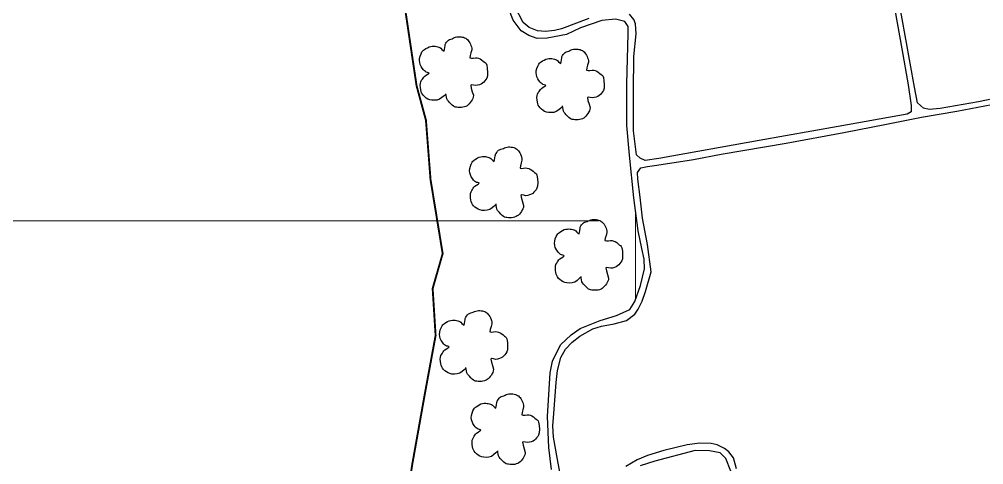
# Model space of a CAD drawing. Extents: x 731744 to 734894, y 7816585 to 7821040.
# Drawn here: x 732515 to 733274, y 7817808 to 7818159 of the extents above; entities that cross this region are included whole.
import ezdxf

# ---------------------------------------------------------------- set-up
doc = ezdxf.new("R2010")
doc.units = 0
doc.header["$MEASUREMENT"] = 0
doc.linetypes.add('CONTINUO', pattern=[0])
for name, color, linetype in [('0114000005', 1, 'CONTINUOUS'), ('0114000005008', 5, 'CONTINUOUS'), ('0114000005009', 5, 'CONTINUOUS'), ('0114000005010', 5, 'CONTINUOUS'), ('CORREGO', 174, 'CONTINUO')]:
    doc.layers.add(name, color=color, linetype=linetype)
doc.layers.add('MALHA', color=8, linetype='CONTINUOUS', lineweight=9)
doc.layers.add('MATO', color=3, linetype='CONTINUOUS', lineweight=25)

msp = doc.modelspace()

# ---------------------------------------------------------------- linework, layer by layer
at = {"layer": '0114000005', "linetype": 'Continuous'}
for points in [[(732934.02, 7817804.36), (732931.85, 7817821.75), (732930.93, 7817846.01), (732932.99, 7817880.56), (732934.71, 7817889.6), (732941.12, 7817902.53), (732949.36, 7817910.31), (732956.57, 7817915.23), (732972.13, 7817921.52), (732985.06, 7817925.53), (732995.58, 7817930.22), (732999.59, 7817936.63), (733004.05, 7817949.1), (733007.14, 7817962.26), (733006.8, 7817969.93), (733004.97, 7817978.28), (733002.22, 7817992.12), (732998.67, 7818017.98), (732995.35, 7818051.74), (732993.3, 7818074.97), (732993.18, 7818107.69), (732994.21, 7818147.05), (732994.32, 7818152.89), (732991.58, 7818156.78), (732984.26, 7818158.72), (732973.61, 7818157.58), (732956.79, 7818151.74), (732945.81, 7818146.48), (732930.59, 7818143.62), (732922.7, 7818143.28), (732916.17, 7818145.68), (732910, 7818149.34), (732903.7, 7818157.69), (732891.8, 7818188.82)], [(733074.99, 7817803.21), (733071.22, 7817813.05), (733066.75, 7817817.63), (733058.29, 7817819.23), (733046.85, 7817819.34), (733015.15, 7817811.11), (733003.82, 7817807.33)]]:
    msp.add_lwpolyline(points, dxfattribs=at)
at = {"layer": '0114000005008', "linetype": 'Continuous', "flags": 128}
msp.add_lwpolyline([(733304.94, 7818100.98), (733269.95, 7818093.71), (733239.73, 7818088.26), (733231.09, 7818087.46), (733226.55, 7818088.6), (733221.89, 7818092.69), (733219.39, 7818105.18), (733209.39, 7818161.65), (733196.21, 7818235.16), (733184.74, 7818299.12), (733172.13, 7818375.02), (733158.83, 7818448.41), (733143.38, 7818530.21), (733128.61, 7818616.33), (733112.14, 7818702.91), (733103.39, 7818755.51), (733087.03, 7818845.49)], dxfattribs=at)
at = {"layer": '0114000005009', "linetype": 'Continuous', "flags": 128}
for points in [[(733198.13, 7818199.74), (733209.43, 7818135.26), (733214.6, 7818106.98), (733216.99, 7818090.73), (733216.94, 7818085.8), (733213.7, 7818083.78), (733159.48, 7818074.1), (733097.3, 7818063.06), (733018.3, 7818049.13), (733007.51, 7818047.51), (733003.77, 7818049.38), (733000.89, 7818051.93), (732998.51, 7818070.7), (732998.42, 7818102.22), (732998.68, 7818129.23), (733000.63, 7818147.16), (733000.04, 7818155.06), (732998.76, 7818158.28), (732995.19, 7818162.45)], [(732963.42, 7818159.05), (732941.76, 7818150.89), (732936.41, 7818149.79), (732929.28, 7818149.02), (732922.82, 7818149.53), (732916.28, 7818152.08), (732911.69, 7818156.07), (732905.15, 7818168.65)]]:
    msp.add_lwpolyline(points, dxfattribs=at)
at = {"layer": '0114000005010', "linetype": 'Continuous', "flags": 128}
for points in [[(732941.46, 7817796.87), (732938.55, 7817812.36), (732935.58, 7817829.97), (732935.1, 7817838.83), (732935.79, 7817848.43), (732937.64, 7817872.83), (732938.65, 7817882.33), (732941.36, 7817892.51), (732944.86, 7817899.14), (732950.22, 7817904.6), (732956.21, 7817909.38), (732966.55, 7817915.16), (732973.29, 7817917.12), (732983.21, 7817918.93), (732992.86, 7817921.63), (732999.39, 7817926.51), (733002.09, 7817930.65), (733005.22, 7817936.85), (733008.03, 7817944.55), (733012.38, 7817959.82), (733009.46, 7817981.41), (733005.65, 7818001.99), (733003.79, 7818018.59), (733001.77, 7818032.76), (733001.67, 7818038.06), (733004.16, 7818041.72), (733009.46, 7818042.83), (733016.78, 7818043.84), (733045.59, 7818048.14), (733067.55, 7818052.49), (733118.47, 7818061.19), (733164.04, 7818069.47), (733197.47, 7818075.92), (733225.06, 7818081.6), (733252.81, 7818086.19), (733285.91, 7818092.55)], [(733079.53, 7817804.88), (733077.09, 7817813.53), (733073.38, 7817818.46), (733070.04, 7817821.01), (733064.15, 7817823.93), (733059.43, 7817824.99), (733050.57, 7817825.25), (733040.81, 7817823.77), (733022.41, 7817819.26), (733009.36, 7817815.39), (733001.45, 7817811.94), (732992.49, 7817806.69)]]:
    msp.add_lwpolyline(points, dxfattribs=at)
at = {"layer": 'CORREGO', "color": 174, "linetype": 'CONTINUO', "const_width": 1.5}
msp.add_lwpolyline([(732819.04, 7817773.82), (732824.48, 7817808.81), (732834.6, 7817865.47), (732842.79, 7817909.81), (732840.47, 7817946.75), (732848.35, 7817974.24), (732838.8, 7818032.41), (732835.19, 7818079.16), (732827.82, 7818106.2), (732817.97, 7818172.37)], dxfattribs=at)
at = {"layer": 'MALHA', "color": 8}
for points in [[(733000, 7818008.31), (733000, 7817937.78)], [(731894.06, 7818000), (732970.86, 7818000)]]:
    msp.add_lwpolyline(points, dxfattribs=at)
at = {"layer": 'MATO', "color": 94, "linetype": 'CONTINUO'}
for points in [[(732850.76, 7818099.6, -629.98), (732849.45, 7818098.34, -629.98), (732847.82, 7818096.9, -629.98), (732845.95, 7818095.57, -629.98), (732843.91, 7818095.01, -629.98), (732841.83, 7818094.78, -629.98), (732839.84, 7818094.86, -629.98), (732838.22, 7818095.21, -629.98), (732836.77, 7818095.79, -629.98), (732835.49, 7818096.55, -629.98), (732834.29, 7818097.46, -629.98), (732833.25, 7818098.48, -629.98), (732832.4, 7818099.59, -629.98), (732831.81, 7818100.64, -629.98), (732831.4, 7818101.78, -629.98), (732831.12, 7818103.07, -629.98), (732830.85, 7818104.77, -629.98), (732830.72, 7818106.52, -629.98), (732830.78, 7818108.2, -629.98), (732831.2, 7818109.44, -629.98), (732831.78, 7818110.51, -629.98), (732832.44, 7818111.44, -629.98), (732832.93, 7818112.3, -629.98), (732833.5, 7818113.08, -629.98), (732834.2, 7818113.84, -629.98), (732835.55, 7818114.72, -629.98), (732836.81, 7818115.54, -629.98), (732837.72, 7818116.23, -629.98), (732837.32, 7818116.51, -629.98), (732836.51, 7818116.72, -629.98), (732835.48, 7818116.94, -629.98), (732834.76, 7818117.37, -629.98), (732834.03, 7818117.96, -629.98), (732833.27, 7818118.76, -629.98), (732832.32, 7818119.95, -629.98), (732831.43, 7818121.33, -629.98), (732830.67, 7818122.86, -629.98), (732830.27, 7818124.42, -629.98), (732830.11, 7818126.05, -629.98), (732830.2, 7818127.73, -629.98), (732830.68, 7818129.57, -629.98), (732831.33, 7818131.3, -629.98), (732832.08, 7818132.8, -629.98), (732832.65, 7818133.59, -629.98), (732833.29, 7818134.15, -629.98), (732834.05, 7818134.62, -629.98), (732835.13, 7818135.41, -629.98), (732836.35, 7818136.17, -629.98), (732837.64, 7818136.81, -629.98), (732838.92, 7818137.13, -629.98), (732840.19, 7818137.29, -629.98), (732841.4, 7818137.32, -629.98), (732842.49, 7818137.26, -629.98), (732843.49, 7818137.12, -629.98), (732844.42, 7818136.89, -629.98), (732845.24, 7818136.62, -629.98), (732846.02, 7818136.26, -629.98), (732846.8, 7818135.78, -629.98), (732847.74, 7818134.75, -629.98), (732848.64, 7818133.87, -629.98), (732849.41, 7818133.45, -629.98), (732849.79, 7818134.65, -629.98), (732850.03, 7818136.25, -629.98), (732850.19, 7818137.91, -629.98), (732850.36, 7818138.63, -629.98), (732850.56, 7818139.18, -629.98), (732850.86, 7818139.69, -629.98), (732851.38, 7818140.54, -629.98), (732852.03, 7818141.38, -629.98), (732852.81, 7818142.15, -629.98), (732853.72, 7818142.59, -629.98), (732854.7, 7818142.92, -629.98), (732855.71, 7818143.22, -629.98), (732856.64, 7818143.67, -629.98), (732857.58, 7818144.11, -629.98), (732858.54, 7818144.48, -629.98), (732859.59, 7818144.67, -629.98), (732860.66, 7818144.76, -629.98), (732861.73, 7818144.77, -629.98), (732862.77, 7818144.71, -629.98), (732863.78, 7818144.57, -629.98), (732864.74, 7818144.34, -629.98), (732865.63, 7818143.99, -629.98), (732866.45, 7818143.56, -629.98), (732867.2, 7818143.04, -629.98), (732867.85, 7818142.49, -629.98), (732868.45, 7818141.84, -629.98), (732869.01, 7818141.08, -629.98), (732869.61, 7818140.12, -629.98), (732870.15, 7818139.06, -629.98), (732870.61, 7818137.94, -629.98), (732870.98, 7818136.93, -629.98), (732871.2, 7818135.79, -629.98), (732871.23, 7818134.44, -629.98), (732870.59, 7818132.22, -629.98), (732870.01, 7818130.03, -629.98), (732869.78, 7818128.2, -629.98), (732870.92, 7818127.88, -629.98), (732872.45, 7818128, -629.98), (732874.15, 7818128.27, -629.98), (732875.41, 7818128.13, -629.98), (732876.61, 7818127.85, -629.98), (732877.76, 7818127.4, -629.98), (732878.99, 7818126.59, -629.98), (732880.14, 7818125.66, -629.98), (732881.17, 7818124.7, -629.98), (732881.96, 7818124.27, -629.98), (732882.59, 7818123.64, -629.98), (732883.06, 7818122.55, -629.98), (732883.44, 7818119.85, -629.98), (732883.63, 7818116.85, -629.98), (732883.57, 7818113.96, -629.98), (732883.06, 7818112.33, -629.98), (732882.34, 7818111.09, -629.98), (732881.46, 7818110.12, -629.98), (732880.65, 7818109.12, -629.98), (732879.73, 7818108.27, -629.98), (732878.67, 7818107.56, -629.98), (732877.27, 7818107.01, -629.98), (732875.78, 7818106.62, -629.98), (732874.27, 7818106.39, -629.98), (732872.66, 7818106.82, -629.98), (732871.3, 7818107.05, -629.98), (732870.41, 7818106.73, -629.98), (732870.88, 7818104.34, -629.98), (732871.68, 7818101.51, -629.98), (732872.47, 7818098.71, -629.98), (732872.41, 7818097.28, -629.98), (732872.07, 7818096.2, -629.98), (732871.53, 7818095.29, -629.98), (732870.85, 7818094.14, -629.98), (732870.06, 7818093.04, -629.98), (732869.21, 7818092.03, -629.98), (732868.43, 7818091.22, -629.98), (732867.59, 7818090.55, -629.98), (732866.66, 7818090, -629.98), (732865.51, 7818089.58, -629.98), (732864.29, 7818089.28, -629.98), (732863.03, 7818089.11, -629.98), (732861.79, 7818089.09, -629.98), (732860.58, 7818089.17, -629.98), (732859.44, 7818089.33, -629.98), (732858.5, 7818089.44, -629.98), (732857.62, 7818089.67, -629.98), (732856.74, 7818090.09, -629.98), (732855.69, 7818090.98, -629.98), (732854.64, 7818092.02, -629.98), (732853.65, 7818093.13, -629.98), (732852.82, 7818093.99, -629.98), (732852.11, 7818094.88, -629.98), (732851.55, 7818095.86, -629.98), (732851.26, 7818097.37, -629.98), (732851.07, 7818098.82, -629.98), (732850.91, 7818100.01, -629.98)], [(732942.55, 7818089.9, -629.98), (732941.25, 7818088.64, -629.98), (732939.61, 7818087.21, -629.98), (732937.74, 7818085.87, -629.98), (732935.7, 7818085.31, -629.98), (732933.62, 7818085.08, -629.98), (732931.63, 7818085.16, -629.98), (732930.01, 7818085.51, -629.98), (732928.56, 7818086.09, -629.98), (732927.28, 7818086.85, -629.98), (732926.08, 7818087.76, -629.98), (732925.04, 7818088.78, -629.98), (732924.19, 7818089.89, -629.98), (732923.6, 7818090.94, -629.98), (732923.19, 7818092.08, -629.98), (732922.91, 7818093.37, -629.98), (732922.64, 7818095.07, -629.98), (732922.51, 7818096.83, -629.98), (732922.57, 7818098.5, -629.98), (732922.99, 7818099.74, -629.98), (732923.57, 7818100.81, -629.98), (732924.23, 7818101.75, -629.98), (732924.73, 7818102.6, -629.98), (732925.29, 7818103.39, -629.98), (732925.99, 7818104.14, -629.98), (732927.34, 7818105.02, -629.98), (732928.6, 7818105.84, -629.98), (732929.51, 7818106.53, -629.98), (732929.11, 7818106.82, -629.98), (732928.3, 7818107.02, -629.98), (732927.27, 7818107.24, -629.98), (732926.55, 7818107.67, -629.98), (732925.82, 7818108.26, -629.98), (732925.06, 7818109.07, -629.98), (732924.12, 7818110.25, -629.98), (732923.22, 7818111.63, -629.98), (732922.46, 7818113.16, -629.98), (732922.06, 7818114.72, -629.98), (732921.9, 7818116.35, -629.98), (732922, 7818118.03, -629.98), (732922.47, 7818119.87, -629.98), (732923.12, 7818121.6, -629.98), (732923.87, 7818123.1, -629.98), (732924.44, 7818123.89, -629.98), (732925.08, 7818124.45, -629.98), (732925.84, 7818124.92, -629.98), (732926.93, 7818125.71, -629.98), (732928.14, 7818126.47, -629.98), (732929.43, 7818127.11, -629.98), (732930.71, 7818127.43, -629.98), (732931.98, 7818127.59, -629.98), (732933.2, 7818127.62, -629.98), (732934.28, 7818127.57, -629.98), (732935.28, 7818127.42, -629.98), (732936.21, 7818127.19, -629.98), (732937.03, 7818126.92, -629.98), (732937.81, 7818126.56, -629.98), (732938.59, 7818126.09, -629.98), (732939.54, 7818125.05, -629.98), (732940.43, 7818124.17, -629.98), (732941.2, 7818123.76, -629.98), (732941.58, 7818124.95, -629.98), (732941.82, 7818126.55, -629.98), (732941.98, 7818128.21, -629.98), (732942.15, 7818128.93, -629.98), (732942.35, 7818129.48, -629.98), (732942.65, 7818129.99, -629.98), (732943.17, 7818130.84, -629.98), (732943.83, 7818131.69, -629.98), (732944.6, 7818132.46, -629.98), (732945.51, 7818132.89, -629.98), (732946.49, 7818133.22, -629.98), (732947.5, 7818133.52, -629.98), (732948.43, 7818133.98, -629.98), (732949.37, 7818134.41, -629.98), (732950.34, 7818134.78, -629.98), (732951.38, 7818134.97, -629.98), (732952.45, 7818135.07, -629.98), (732953.52, 7818135.07, -629.98), (732954.57, 7818135.01, -629.98), (732955.57, 7818134.87, -629.98), (732956.54, 7818134.64, -629.98), (732957.42, 7818134.3, -629.98), (732958.24, 7818133.86, -629.98), (732958.99, 7818133.35, -629.98), (732959.64, 7818132.79, -629.98), (732960.24, 7818132.14, -629.98), (732960.81, 7818131.38, -629.98), (732961.4, 7818130.42, -629.98), (732961.94, 7818129.37, -629.98), (732962.4, 7818128.24, -629.98), (732962.77, 7818127.23, -629.98), (732962.99, 7818126.09, -629.98), (732963.02, 7818124.74, -629.98), (732962.38, 7818122.52, -629.98), (732961.8, 7818120.33, -629.98), (732961.57, 7818118.51, -629.98), (732962.71, 7818118.19, -629.98), (732964.24, 7818118.3, -629.98), (732965.94, 7818118.57, -629.98), (732967.2, 7818118.43, -629.98), (732968.4, 7818118.15, -629.98), (732969.55, 7818117.71, -629.98), (732970.78, 7818116.89, -629.98), (732971.93, 7818115.96, -629.98), (732972.96, 7818115.01, -629.98), (732973.75, 7818114.57, -629.98), (732974.38, 7818113.94, -629.98), (732974.85, 7818112.85, -629.98), (732975.23, 7818110.15, -629.98), (732975.42, 7818107.15, -629.98), (732975.36, 7818104.27, -629.98), (732974.85, 7818102.63, -629.98), (732974.13, 7818101.39, -629.98), (732973.25, 7818100.42, -629.98), (732972.44, 7818099.42, -629.98), (732971.52, 7818098.57, -629.98), (732970.46, 7818097.86, -629.98), (732969.06, 7818097.31, -629.98), (732967.57, 7818096.92, -629.98), (732966.06, 7818096.69, -629.98), (732964.45, 7818097.12, -629.98), (732963.09, 7818097.36, -629.98), (732962.2, 7818097.03, -629.98), (732962.67, 7818094.64, -629.98), (732963.47, 7818091.81, -629.98), (732964.26, 7818089.01, -629.98), (732964.2, 7818087.58, -629.98), (732963.87, 7818086.5, -629.98), (732963.32, 7818085.6, -629.98), (732962.64, 7818084.44, -629.98), (732961.85, 7818083.34, -629.98), (732961, 7818082.33, -629.98), (732960.22, 7818081.53, -629.98), (732959.38, 7818080.85, -629.98), (732958.45, 7818080.3, -629.98), (732957.31, 7818079.88, -629.98), (732956.08, 7818079.58, -629.98), (732954.82, 7818079.41, -629.98), (732953.58, 7818079.39, -629.98), (732952.37, 7818079.47, -629.98), (732951.23, 7818079.63, -629.98), (732950.29, 7818079.74, -629.98), (732949.41, 7818079.97, -629.98), (732948.53, 7818080.39, -629.98), (732947.48, 7818081.28, -629.98), (732946.43, 7818082.32, -629.98), (732945.44, 7818083.43, -629.98), (732944.61, 7818084.29, -629.98), (732943.9, 7818085.18, -629.98), (732943.34, 7818086.17, -629.98), (732943.06, 7818087.67, -629.98), (732942.86, 7818089.12, -629.98), (732942.7, 7818090.32, -629.98)], [(732890.21, 7818012.92, -629.98), (732888.91, 7818011.66, -629.98), (732887.27, 7818010.22, -629.98), (732885.4, 7818008.88, -629.98), (732883.36, 7818008.32, -629.98), (732881.28, 7818008.1, -629.98), (732879.29, 7818008.18, -629.98), (732877.67, 7818008.53, -629.98), (732876.22, 7818009.1, -629.98), (732874.94, 7818009.87, -629.98), (732873.74, 7818010.78, -629.98), (732872.7, 7818011.8, -629.98), (732871.85, 7818012.9, -629.98), (732871.26, 7818013.95, -629.98), (732870.85, 7818015.1, -629.98), (732870.57, 7818016.38, -629.98), (732870.3, 7818018.09, -629.98), (732870.17, 7818019.84, -629.98), (732870.23, 7818021.52, -629.98), (732870.65, 7818022.76, -629.98), (732871.23, 7818023.83, -629.98), (732871.89, 7818024.76, -629.98), (732872.39, 7818025.61, -629.98), (732872.95, 7818026.4, -629.98), (732873.65, 7818027.16, -629.98), (732875, 7818028.04, -629.98), (732876.26, 7818028.85, -629.98), (732877.17, 7818029.55, -629.98), (732876.77, 7818029.83, -629.98), (732875.96, 7818030.04, -629.98), (732874.93, 7818030.26, -629.98), (732874.21, 7818030.69, -629.98), (732873.48, 7818031.28, -629.98), (732872.72, 7818032.08, -629.98), (732871.77, 7818033.27, -629.98), (732870.88, 7818034.65, -629.98), (732870.12, 7818036.17, -629.98), (732869.72, 7818037.74, -629.98), (732869.56, 7818039.37, -629.98), (732869.66, 7818041.04, -629.98), (732870.13, 7818042.88, -629.98), (732870.78, 7818044.62, -629.98), (732871.53, 7818046.12, -629.98), (732872.1, 7818046.91, -629.98), (732872.74, 7818047.47, -629.98), (732873.5, 7818047.94, -629.98), (732874.59, 7818048.73, -629.98), (732875.8, 7818049.48, -629.98), (732877.09, 7818050.13, -629.98), (732878.37, 7818050.45, -629.98), (732879.64, 7818050.61, -629.98), (732880.85, 7818050.63, -629.98), (732881.94, 7818050.58, -629.98), (732882.94, 7818050.43, -629.98), (732883.87, 7818050.2, -629.98), (732884.69, 7818049.94, -629.98), (732885.47, 7818049.58, -629.98), (732886.25, 7818049.1, -629.98), (732887.19, 7818048.07, -629.98), (732888.09, 7818047.19, -629.98), (732888.86, 7818046.77, -629.98), (732889.24, 7818047.97, -629.98), (732889.48, 7818049.57, -629.98), (732889.64, 7818051.22, -629.98), (732889.81, 7818051.95, -629.98), (732890.01, 7818052.5, -629.98), (732890.31, 7818053, -629.98), (732890.83, 7818053.85, -629.98), (732891.49, 7818054.7, -629.98), (732892.26, 7818055.47, -629.98), (732893.17, 7818055.9, -629.98), (732894.15, 7818056.24, -629.98), (732895.16, 7818056.54, -629.98), (732896.09, 7818056.99, -629.98), (732897.03, 7818057.43, -629.98), (732897.99, 7818057.79, -629.98), (732899.04, 7818057.99, -629.98), (732900.11, 7818058.08, -629.98), (732901.18, 7818058.09, -629.98), (732902.22, 7818058.03, -629.98), (732903.23, 7818057.89, -629.98), (732904.2, 7818057.66, -629.98), (732905.08, 7818057.31, -629.98), (732905.9, 7818056.88, -629.98), (732906.65, 7818056.36, -629.98), (732907.3, 7818055.81, -629.98), (732907.9, 7818055.16, -629.98), (732908.46, 7818054.4, -629.98), (732909.06, 7818053.44, -629.98), (732909.6, 7818052.38, -629.98), (732910.06, 7818051.25, -629.98), (732910.43, 7818050.24, -629.98), (732910.65, 7818049.11, -629.98), (732910.68, 7818047.75, -629.98), (732910.04, 7818045.53, -629.98), (732909.46, 7818043.35, -629.98), (732909.23, 7818041.52, -629.98), (732910.37, 7818041.2, -629.98), (732911.9, 7818041.31, -629.98), (732913.6, 7818041.59, -629.98), (732914.86, 7818041.45, -629.98), (732916.06, 7818041.17, -629.98), (732917.21, 7818040.72, -629.98), (732918.44, 7818039.91, -629.98), (732919.59, 7818038.98, -629.98), (732920.62, 7818038.02, -629.98), (732921.41, 7818037.59, -629.98), (732922.04, 7818036.95, -629.98), (732922.51, 7818035.86, -629.98), (732922.89, 7818033.16, -629.98), (732923.08, 7818030.17, -629.98), (732923.02, 7818027.28, -629.98), (732922.51, 7818025.64, -629.98), (732921.79, 7818024.41, -629.98), (732920.91, 7818023.44, -629.98), (732920.1, 7818022.44, -629.98), (732919.18, 7818021.58, -629.98), (732918.12, 7818020.88, -629.98), (732916.72, 7818020.33, -629.98), (732915.23, 7818019.93, -629.98), (732913.72, 7818019.7, -629.98), (732912.11, 7818020.14, -629.98), (732910.75, 7818020.37, -629.98), (732909.86, 7818020.04, -629.98), (732910.33, 7818017.66, -629.98), (732911.13, 7818014.83, -629.98), (732911.92, 7818012.03, -629.98), (732911.86, 7818010.6, -629.98), (732911.52, 7818009.51, -629.98), (732910.98, 7818008.61, -629.98), (732910.3, 7818007.45, -629.98), (732909.51, 7818006.35, -629.98), (732908.66, 7818005.35, -629.98), (732907.88, 7818004.54, -629.98), (732907.04, 7818003.86, -629.98), (732906.11, 7818003.32, -629.98), (732904.97, 7818002.9, -629.98), (732903.74, 7818002.6, -629.98), (732902.48, 7818002.43, -629.98), (732901.24, 7818002.4, -629.98), (732900.03, 7818002.48, -629.98), (732898.89, 7818002.64, -629.98), (732897.95, 7818002.75, -629.98), (732897.07, 7818002.99, -629.98), (732896.19, 7818003.41, -629.98), (732895.14, 7818004.3, -629.98), (732894.09, 7818005.34, -629.98), (732893.1, 7818006.44, -629.98), (732892.27, 7818007.31, -629.98), (732891.56, 7818008.2, -629.98), (732891, 7818009.18, -629.98), (732890.71, 7818010.68, -629.98), (732890.52, 7818012.13, -629.98), (732890.36, 7818013.33, -629.98)], [(732957.02, 7817955.88, -629.98), (732955.71, 7817954.62, -629.98), (732954.08, 7817953.19, -629.98), (732952.21, 7817951.85, -629.98), (732950.17, 7817951.29, -629.98), (732948.09, 7817951.06, -629.98), (732946.1, 7817951.14, -629.98), (732944.48, 7817951.49, -629.98), (732943.03, 7817952.07, -629.98), (732941.75, 7817952.83, -629.98), (732940.55, 7817953.74, -629.98), (732939.51, 7817954.76, -629.98), (732938.66, 7817955.87, -629.98), (732938.07, 7817956.92, -629.98), (732937.66, 7817958.06, -629.98), (732937.38, 7817959.35, -629.98), (732937.11, 7817961.05, -629.98), (732936.98, 7817962.81, -629.98), (732937.03, 7817964.48, -629.98), (732937.46, 7817965.72, -629.98), (732938.04, 7817966.79, -629.98), (732938.7, 7817967.72, -629.98), (732939.19, 7817968.58, -629.98), (732939.76, 7817969.37, -629.98), (732940.46, 7817970.12, -629.98), (732941.81, 7817971, -629.98), (732943.07, 7817971.82, -629.98), (732943.98, 7817972.51, -629.98), (732943.58, 7817972.8, -629.98), (732942.76, 7817973, -629.98), (732941.74, 7817973.22, -629.98), (732941.02, 7817973.65, -629.98), (732940.29, 7817974.24, -629.98), (732939.53, 7817975.05, -629.98), (732938.58, 7817976.23, -629.98), (732937.69, 7817977.61, -629.98), (732936.93, 7817979.14, -629.98), (732936.53, 7817980.7, -629.98), (732936.37, 7817982.33, -629.98), (732936.46, 7817984.01, -629.98), (732936.94, 7817985.85, -629.98), (732937.59, 7817987.58, -629.98), (732938.34, 7817989.08, -629.98), (732938.91, 7817989.87, -629.98), (732939.55, 7817990.43, -629.98), (732940.31, 7817990.9, -629.98), (732941.39, 7817991.69, -629.98), (732942.61, 7817992.45, -629.98), (732943.9, 7817993.09, -629.98), (732945.18, 7817993.41, -629.98), (732946.45, 7817993.57, -629.98), (732947.66, 7817993.6, -629.98), (732948.75, 7817993.54, -629.98), (732949.75, 7817993.4, -629.98), (732950.68, 7817993.17, -629.98), (732951.5, 7817992.9, -629.98), (732952.28, 7817992.54, -629.98), (732953.06, 7817992.07, -629.98), (732954, 7817991.03, -629.98), (732954.9, 7817990.15, -629.98), (732955.67, 7817989.73, -629.98), (732956.05, 7817990.93, -629.98), (732956.29, 7817992.53, -629.98), (732956.45, 7817994.19, -629.98), (732956.62, 7817994.91, -629.98), (732956.82, 7817995.46, -629.98), (732957.12, 7817995.97, -629.98), (732957.64, 7817996.82, -629.98), (732958.29, 7817997.66, -629.98), (732959.07, 7817998.44, -629.98), (732959.98, 7817998.87, -629.98), (732960.96, 7817999.2, -629.98), (732961.97, 7817999.5, -629.98), (732962.9, 7817999.96, -629.98), (732963.84, 7818000.39, -629.98), (732964.8, 7818000.76, -629.98), (732965.85, 7818000.95, -629.98), (732966.92, 7818001.04, -629.98), (732967.99, 7818001.05, -629.98), (732969.03, 7818000.99, -629.98), (732970.04, 7818000.85, -629.98), (732971, 7818000.62, -629.98), (732971.89, 7818000.27, -629.98), (732972.7, 7817999.84, -629.98), (732973.45, 7817999.33, -629.98), (732974.11, 7817998.77, -629.98), (732974.71, 7817998.12, -629.98), (732975.27, 7817997.36, -629.98), (732975.87, 7817996.4, -629.98), (732976.41, 7817995.34, -629.98), (732976.87, 7817994.22, -629.98), (732977.24, 7817993.21, -629.98), (732977.46, 7817992.07, -629.98), (732977.49, 7817990.72, -629.98), (732976.85, 7817988.5, -629.98), (732976.27, 7817986.31, -629.98), (732976.04, 7817984.49, -629.98), (732977.18, 7817984.17, -629.98), (732978.71, 7817984.28, -629.98), (732980.41, 7817984.55, -629.98), (732981.67, 7817984.41, -629.98), (732982.87, 7817984.13, -629.98), (732984.02, 7817983.68, -629.98), (732985.24, 7817982.87, -629.98), (732986.4, 7817981.94, -629.98), (732987.43, 7817980.99, -629.98), (732988.22, 7817980.55, -629.98), (732988.85, 7817979.92, -629.98), (732989.32, 7817978.83, -629.98), (732989.7, 7817976.13, -629.98), (732989.89, 7817973.13, -629.98), (732989.83, 7817970.24, -629.98), (732989.32, 7817968.61, -629.98), (732988.6, 7817967.37, -629.98), (732987.72, 7817966.4, -629.98), (732986.91, 7817965.4, -629.98), (732985.99, 7817964.55, -629.98), (732984.93, 7817963.84, -629.98), (732983.53, 7817963.29, -629.98), (732982.04, 7817962.9, -629.98), (732980.53, 7817962.67, -629.98), (732978.92, 7817963.1, -629.98), (732977.56, 7817963.33, -629.98), (732976.67, 7817963.01, -629.98), (732977.14, 7817960.62, -629.98), (732977.94, 7817957.79, -629.98), (732978.73, 7817954.99, -629.98), (732978.67, 7817953.56, -629.98), (732978.33, 7817952.48, -629.98), (732977.79, 7817951.58, -629.98), (732977.11, 7817950.42, -629.98), (732976.32, 7817949.32, -629.98), (732975.47, 7817948.31, -629.98), (732974.69, 7817947.5, -629.98), (732973.85, 7817946.83, -629.98), (732972.92, 7817946.28, -629.98), (732971.77, 7817945.86, -629.98), (732970.55, 7817945.56, -629.98), (732969.29, 7817945.39, -629.98), (732968.05, 7817945.37, -629.98), (732966.84, 7817945.45, -629.98), (732965.7, 7817945.61, -629.98), (732964.76, 7817945.72, -629.98), (732963.88, 7817945.95, -629.98), (732963, 7817946.37, -629.98), (732961.95, 7817947.26, -629.98), (732960.9, 7817948.3, -629.98), (732959.91, 7817949.41, -629.98), (732959.08, 7817950.27, -629.98), (732958.37, 7817951.16, -629.98), (732957.81, 7817952.15, -629.98), (732957.52, 7817953.65, -629.98), (732957.33, 7817955.1, -629.98), (732957.17, 7817956.3, -629.98)], [(732866.54, 7817884.21, -629.98), (732865.24, 7817882.95, -629.98), (732863.6, 7817881.51, -629.98), (732861.73, 7817880.17, -629.98), (732859.69, 7817879.61, -629.98), (732857.61, 7817879.39, -629.98), (732855.62, 7817879.47, -629.98), (732854, 7817879.82, -629.98), (732852.55, 7817880.39, -629.98), (732851.27, 7817881.16, -629.98), (732850.07, 7817882.07, -629.98), (732849.03, 7817883.09, -629.98), (732848.18, 7817884.19, -629.98), (732847.59, 7817885.24, -629.98), (732847.18, 7817886.39, -629.98), (732846.9, 7817887.67, -629.98), (732846.63, 7817889.37, -629.98), (732846.5, 7817891.13, -629.98), (732846.56, 7817892.81, -629.98), (732846.98, 7817894.05, -629.98), (732847.56, 7817895.11, -629.98), (732848.22, 7817896.05, -629.98), (732848.71, 7817896.9, -629.98), (732849.28, 7817897.69, -629.98), (732849.98, 7817898.45, -629.98), (732851.33, 7817899.33, -629.98), (732852.59, 7817900.14, -629.98), (732853.5, 7817900.83, -629.98), (732853.1, 7817901.12, -629.98), (732852.29, 7817901.32, -629.98), (732851.26, 7817901.55, -629.98), (732850.54, 7817901.98, -629.98), (732849.81, 7817902.57, -629.98), (732849.05, 7817903.37, -629.98), (732848.1, 7817904.56, -629.98), (732847.21, 7817905.94, -629.98), (732846.45, 7817907.46, -629.98), (732846.05, 7817909.03, -629.98), (732845.89, 7817910.66, -629.98), (732845.99, 7817912.33, -629.98), (732846.46, 7817914.17, -629.98), (732847.11, 7817915.91, -629.98), (732847.86, 7817917.41, -629.98), (732848.43, 7817918.19, -629.98), (732849.07, 7817918.76, -629.98), (732849.83, 7817919.22, -629.98), (732850.91, 7817920.02, -629.98), (732852.13, 7817920.77, -629.98), (732853.42, 7817921.42, -629.98), (732854.7, 7817921.74, -629.98), (732855.97, 7817921.89, -629.98), (732857.18, 7817921.92, -629.98), (732858.27, 7817921.87, -629.98), (732859.27, 7817921.72, -629.98), (732860.2, 7817921.49, -629.98), (732861.02, 7817921.23, -629.98), (732861.8, 7817920.87, -629.98), (732862.58, 7817920.39, -629.98), (732863.52, 7817919.35, -629.98), (732864.42, 7817918.48, -629.98), (732865.19, 7817918.06, -629.98), (732865.57, 7817919.26, -629.98), (732865.81, 7817920.86, -629.98), (732865.97, 7817922.51, -629.98), (732866.14, 7817923.24, -629.98), (732866.34, 7817923.79, -629.98), (732866.64, 7817924.29, -629.98), (732867.16, 7817925.14, -629.98), (732867.81, 7817925.99, -629.98), (732868.59, 7817926.76, -629.98), (732869.5, 7817927.19, -629.98), (732870.48, 7817927.53, -629.98), (732871.49, 7817927.83, -629.98), (732872.42, 7817928.28, -629.98), (732873.36, 7817928.71, -629.98), (732874.32, 7817929.08, -629.98), (732875.37, 7817929.28, -629.98), (732876.44, 7817929.37, -629.98), (732877.51, 7817929.37, -629.98), (732878.55, 7817929.32, -629.98), (732879.56, 7817929.18, -629.98), (732880.52, 7817928.94, -629.98), (732881.41, 7817928.6, -629.98), (732882.23, 7817928.17, -629.98), (732882.98, 7817927.65, -629.98), (732883.63, 7817927.1, -629.98), (732884.23, 7817926.45, -629.98), (732884.79, 7817925.69, -629.98), (732885.39, 7817924.73, -629.98), (732885.93, 7817923.67, -629.98), (732886.39, 7817922.54, -629.98), (732886.76, 7817921.53, -629.98), (732886.98, 7817920.4, -629.98), (732887.01, 7817919.04, -629.98), (732886.37, 7817916.82, -629.98), (732885.79, 7817914.63, -629.98), (732885.56, 7817912.81, -629.98), (732886.7, 7817912.49, -629.98), (732888.23, 7817912.6, -629.98), (732889.93, 7817912.88, -629.98), (732891.19, 7817912.74, -629.98), (732892.39, 7817912.46, -629.98), (732893.54, 7817912.01, -629.98), (732894.77, 7817911.2, -629.98), (732895.92, 7817910.27, -629.98), (732896.95, 7817909.31, -629.98), (732897.74, 7817908.88, -629.98), (732898.37, 7817908.24, -629.98), (732898.84, 7817907.15, -629.98), (732899.22, 7817904.45, -629.98), (732899.41, 7817901.46, -629.98), (732899.35, 7817898.57, -629.98), (732898.84, 7817896.93, -629.98), (732898.12, 7817895.69, -629.98), (732897.24, 7817894.73, -629.98), (732896.43, 7817893.73, -629.98), (732895.51, 7817892.87, -629.98), (732894.45, 7817892.17, -629.98), (732893.05, 7817891.62, -629.98), (732891.56, 7817891.22, -629.98), (732890.05, 7817890.99, -629.98), (732888.44, 7817891.42, -629.98), (732887.08, 7817891.66, -629.98), (732886.19, 7817891.33, -629.98), (732886.66, 7817888.95, -629.98), (732887.46, 7817886.12, -629.98), (732888.25, 7817883.32, -629.98), (732888.19, 7817881.89, -629.98), (732887.85, 7817880.8, -629.98), (732887.31, 7817879.9, -629.98), (732886.63, 7817878.74, -629.98), (732885.84, 7817877.64, -629.98), (732884.99, 7817876.64, -629.98), (732884.21, 7817875.83, -629.98), (732883.37, 7817875.15, -629.98), (732882.44, 7817874.61, -629.98), (732881.29, 7817874.19, -629.98), (732880.07, 7817873.89, -629.98), (732878.81, 7817873.72, -629.98), (732877.57, 7817873.69, -629.98), (732876.36, 7817873.77, -629.98), (732875.22, 7817873.93, -629.98), (732874.28, 7817874.04, -629.98), (732873.4, 7817874.28, -629.98), (732872.52, 7817874.7, -629.98), (732871.47, 7817875.58, -629.98), (732870.42, 7817876.63, -629.98), (732869.43, 7817877.73, -629.98), (732868.6, 7817878.59, -629.98), (732867.89, 7817879.49, -629.98), (732867.33, 7817880.47, -629.98), (732867.04, 7817881.97, -629.98), (732866.85, 7817883.42, -629.98), (732866.69, 7817884.62, -629.98)], [(732891.53, 7817818.82, -629.98), (732890.23, 7817817.55, -629.98), (732888.59, 7817816.12, -629.98), (732886.72, 7817814.78, -629.98), (732884.68, 7817814.22, -629.98), (732882.6, 7817814, -629.98), (732880.61, 7817814.07, -629.98), (732878.99, 7817814.42, -629.98), (732877.54, 7817815, -629.98), (732876.26, 7817815.77, -629.98), (732875.06, 7817816.67, -629.98), (732874.02, 7817817.69, -629.98), (732873.17, 7817818.8, -629.98), (732872.59, 7817819.85, -629.98), (732872.17, 7817820.99, -629.98), (732871.89, 7817822.28, -629.98), (732871.62, 7817823.98, -629.98), (732871.49, 7817825.74, -629.98), (732871.55, 7817827.41, -629.98), (732871.97, 7817828.65, -629.98), (732872.55, 7817829.72, -629.98), (732873.21, 7817830.66, -629.98), (732873.71, 7817831.51, -629.98), (732874.27, 7817832.3, -629.98), (732874.97, 7817833.06, -629.98), (732876.32, 7817833.93, -629.98), (732877.58, 7817834.75, -629.98), (732878.49, 7817835.44, -629.98), (732878.09, 7817835.73, -629.98), (732877.28, 7817835.93, -629.98), (732876.25, 7817836.16, -629.98), (732875.53, 7817836.58, -629.98), (732874.8, 7817837.18, -629.98), (732874.04, 7817837.98, -629.98), (732873.1, 7817839.16, -629.98), (732872.2, 7817840.55, -629.98), (732871.44, 7817842.07, -629.98), (732871.04, 7817843.63, -629.98), (732870.88, 7817845.27, -629.98), (732870.98, 7817846.94, -629.98), (732871.45, 7817848.78, -629.98), (732872.1, 7817850.51, -629.98), (732872.85, 7817852.01, -629.98), (732873.42, 7817852.8, -629.98), (732874.06, 7817853.36, -629.98), (732874.82, 7817853.83, -629.98), (732875.91, 7817854.62, -629.98), (732877.12, 7817855.38, -629.98), (732878.41, 7817856.02, -629.98), (732879.69, 7817856.34, -629.98), (732880.96, 7817856.5, -629.98), (732882.18, 7817856.53, -629.98), (732883.26, 7817856.48, -629.98), (732884.26, 7817856.33, -629.98), (732885.19, 7817856.1, -629.98), (732886.01, 7817855.83, -629.98), (732886.79, 7817855.47, -629.98), (732887.57, 7817855, -629.98), (732888.52, 7817853.96, -629.98), (732889.41, 7817853.09, -629.98), (732890.18, 7817852.67, -629.98), (732890.56, 7817853.86, -629.98), (732890.8, 7817855.47, -629.98), (732890.96, 7817857.12, -629.98), (732891.13, 7817857.84, -629.98), (732891.33, 7817858.39, -629.98), (732891.63, 7817858.9, -629.98), (732892.15, 7817859.75, -629.98), (732892.81, 7817860.6, -629.98), (732893.58, 7817861.37, -629.98), (732894.49, 7817861.8, -629.98), (732895.47, 7817862.14, -629.98), (732896.48, 7817862.43, -629.98), (732897.41, 7817862.89, -629.98), (732898.35, 7817863.32, -629.98), (732899.32, 7817863.69, -629.98), (732900.37, 7817863.88, -629.98), (732901.43, 7817863.98, -629.98), (732902.5, 7817863.98, -629.98), (732903.55, 7817863.93, -629.98), (732904.56, 7817863.78, -629.98), (732905.52, 7817863.55, -629.98), (732906.4, 7817863.21, -629.98), (732907.22, 7817862.77, -629.98), (732907.97, 7817862.26, -629.98), (732908.62, 7817861.7, -629.98), (732909.22, 7817861.05, -629.98), (732909.79, 7817860.29, -629.98), (732910.38, 7817859.34, -629.98), (732910.92, 7817858.28, -629.98), (732911.38, 7817857.15, -629.98), (732911.75, 7817856.14, -629.98), (732911.97, 7817855, -629.98), (732912, 7817853.65, -629.98), (732911.36, 7817851.43, -629.98), (732910.78, 7817849.24, -629.98), (732910.55, 7817847.42, -629.98), (732911.69, 7817847.1, -629.98), (732913.22, 7817847.21, -629.98), (732914.92, 7817847.48, -629.98), (732916.18, 7817847.34, -629.98), (732917.38, 7817847.06, -629.98), (732918.53, 7817846.62, -629.98), (732919.76, 7817845.8, -629.98), (732920.91, 7817844.87, -629.98), (732921.94, 7817843.92, -629.98), (732922.73, 7817843.48, -629.98), (732923.36, 7817842.85, -629.98), (732923.83, 7817841.76, -629.98), (732924.21, 7817839.06, -629.98), (732924.4, 7817836.06, -629.98), (732924.34, 7817833.18, -629.98), (732923.83, 7817831.54, -629.98), (732923.11, 7817830.3, -629.98), (732922.24, 7817829.33, -629.98), (732921.43, 7817828.33, -629.98), (732920.5, 7817827.48, -629.98), (732919.44, 7817826.78, -629.98), (732918.05, 7817826.22, -629.98), (732916.55, 7817825.83, -629.98), (732915.04, 7817825.6, -629.98), (732913.43, 7817826.03, -629.98), (732912.07, 7817826.27, -629.98), (732911.18, 7817825.94, -629.98), (732911.65, 7817823.56, -629.98), (732912.45, 7817820.72, -629.98), (732913.24, 7817817.92, -629.98), (732913.18, 7817816.49, -629.98), (732912.85, 7817815.41, -629.98), (732912.3, 7817814.51, -629.98), (732911.62, 7817813.35, -629.98), (732910.83, 7817812.25, -629.98), (732909.98, 7817811.25, -629.98), (732909.2, 7817810.44, -629.98), (732908.36, 7817809.76, -629.98), (732907.43, 7817809.21, -629.98), (732906.29, 7817808.79, -629.98), (732905.06, 7817808.5, -629.98), (732903.8, 7817808.32, -629.98), (732902.56, 7817808.3, -629.98), (732901.35, 7817808.38, -629.98), (732900.21, 7817808.54, -629.98), (732899.28, 7817808.65, -629.98), (732898.39, 7817808.88, -629.98), (732897.51, 7817809.31, -629.98), (732896.46, 7817810.19, -629.98), (732895.41, 7817811.24, -629.98), (732894.42, 7817812.34, -629.98), (732893.59, 7817813.2, -629.98), (732892.88, 7817814.09, -629.98), (732892.32, 7817815.08, -629.98), (732892.04, 7817816.58, -629.98), (732891.84, 7817818.03, -629.98), (732891.68, 7817819.23, -629.98)]]:
    msp.add_polyline3d(points, dxfattribs=at)

doc.saveas('drawing.dxf')
